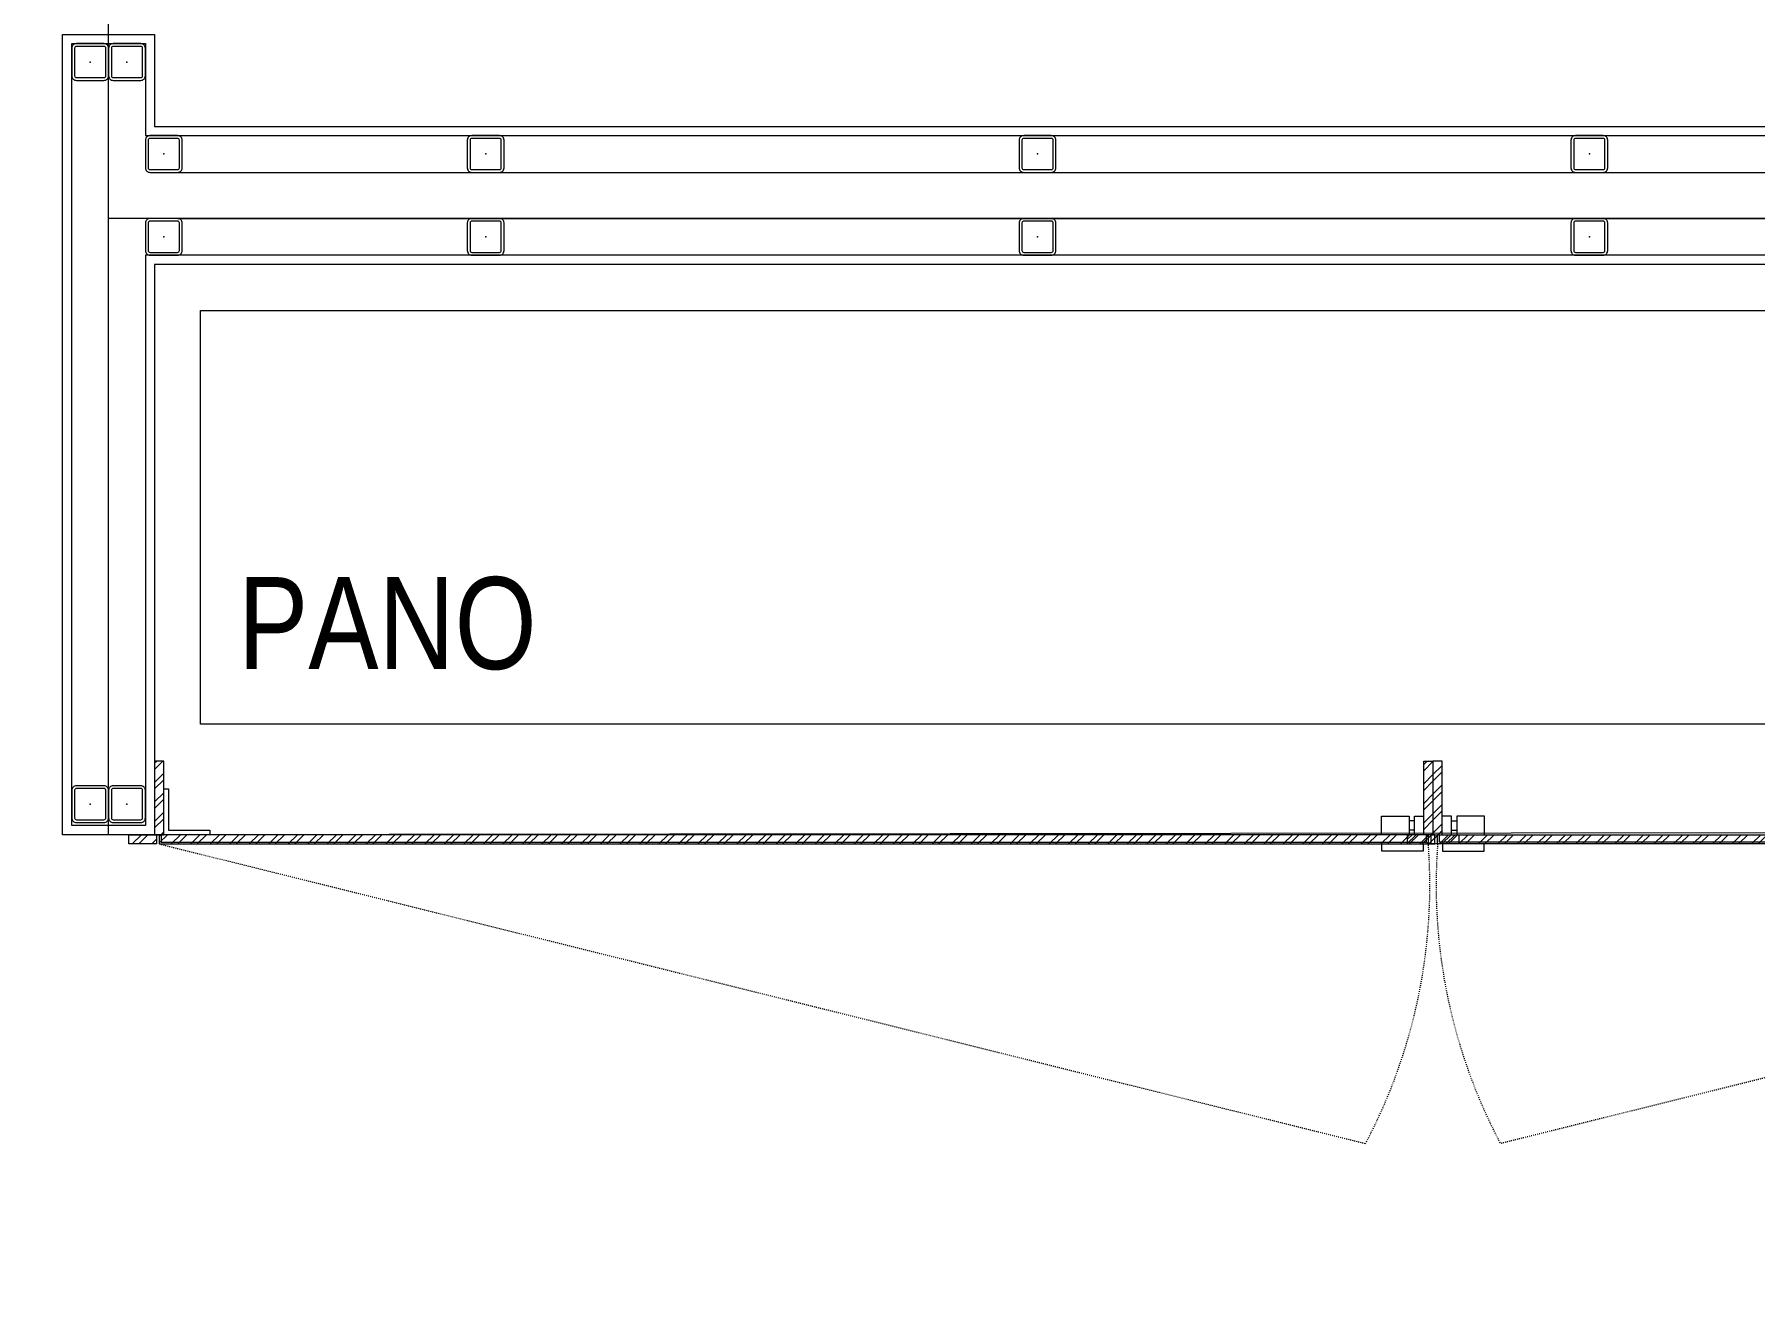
# Model space of a CAD drawing. Extents: x -2749 to 23780, y -1311 to 8245.
# Drawn here: x 14179.4 to 14366.5, y 2313.1 to 2450 of the extents above; entities that cross this region are included whole.
import ezdxf

# ---------------------------------------------------------------- set-up
doc = ezdxf.new("R2010")
doc.units = 0
doc.header["$MEASUREMENT"] = 0
doc.linetypes.add('DOT2', pattern=[0.125, 0, -0.125])
doc.layers.get('0').update_dxf_attribs({"color": 9, "lineweight": 9})
for name, color, linetype, lineweight in [('06C', 9, 'Continuous', 9), ('06D', 9, 'Continuous', 9), ('09', 9, 'Continuous', 9), ('10', 9, 'Continuous', 9), ('11', 9, 'Continuous', 9), ('20', 9, 'DOT2', 9), ('21', 9, 'Continuous', 9), ('31', 9, 'Continuous', 9), ('40B', 9, 'Continuous', 9)]:
    doc.layers.add(name, color=color, linetype=linetype, lineweight=lineweight)
doc.styles.add('MuuM_TEXT-STANDART', font='ARIALN.TTF')
pattern_1 = [(45, (-666.5039, -21785.9513), (-1.06066017, 1.06066017), []), (45, (-665.7968, -21785.9513), (-1.06066017, 1.06066017), [])]
pattern_2 = [(45, (-583.5039, -21785.9513), (-1.06066017, 1.06066017), []), (45, (-582.7968, -21785.9513), (-1.06066017, 1.06066017), [])]

# ---------------------------------------------------------------- blocks, each defined once
blk = doc.blocks.new('Prf-40x40')
for points in [[(1.5, -2), (-1.5, -2, -0.414214), (-2, -1.5), (-2, 1.5, -0.414214), (-1.5, 2), (1.5, 2, -0.414214), (2, 1.5), (2, -1.5, -0.414214)], [(1.5, -1.7), (-1.5, -1.7, -0.414214), (-1.7, -1.5), (-1.7, 1.5, -0.414214), (-1.5, 1.7), (1.5, 1.7, -0.414214), (1.7, 1.5), (1.7, -1.5, -0.414214)]]:
    blk.add_lwpolyline(points, format="xyb", close=True)
blk.add_point((0, 0))
blk = doc.blocks.new('p-uk-01')
at = {"layer": '09'}
h = blk.add_hatch(dxfattribs=at)
h.set_pattern_fill('ANSI32', color=256, scale=4, style=0)
h.set_pattern_definition(pattern_1)
h.paths.add_polyline_path([(0, 8), (0, 0), (1, 0), (1, 8)])
h = blk.add_hatch(dxfattribs=at)
h.set_pattern_fill('ANSI32', color=256, scale=4, style=0)
h.set_pattern_definition(pattern_2)
h.paths.add_polyline_path([(139, 8), (139, 0), (138, 0), (138, 8)])
h = blk.add_hatch(dxfattribs=at)
h.set_pattern_fill('ANSI32', color=256, scale=4, style=0)
h.set_pattern_definition(pattern_2)
h.paths.add_polyline_path([(139, 8), (139, 0), (140, 0), (140, 8)])
h = blk.add_hatch(dxfattribs=at)
h.set_pattern_fill('ANSI32', color=256, scale=4, style=0)
h.set_pattern_definition(pattern_1)
h.paths.add_polyline_path([(0.2, 0), (0.2, -1), (-2.8, -1), (-2.8, 0)])
h = blk.add_hatch(dxfattribs=at)
h.set_pattern_fill('ANSI32', color=256, scale=4, style=0)
h.set_pattern_definition(pattern_1)
h.paths.add_polyline_path([(0.5, 0), (0.5, -1), (138.5, -1), (138.5, 0)])
h = blk.add_hatch(dxfattribs=at)
h.set_pattern_fill('ANSI32', color=256, scale=4, style=0)
h.set_pattern_definition(pattern_2)
h.paths.add_polyline_path([(136.2, 0), (136.2, -1), (139.2, -1), (139.2, 0)])
h = blk.add_hatch(dxfattribs=at)
h.set_pattern_fill('ANSI32', color=256, scale=4, style=0)
h.set_pattern_definition(pattern_2)
h.paths.add_polyline_path([(141.8, 0), (141.8, -1), (138.8, -1), (138.8, 0)])
h = blk.add_hatch(dxfattribs=at)
h.set_pattern_fill('ANSI32', color=256, scale=4, style=0)
h.set_pattern_definition(pattern_1)
h.paths.add_polyline_path([(277.5, 0), (277.5, -1), (139.5, -1), (139.5, 0)])
at = {"layer": '06C'}
for points in [[(133.4, 0), (133.4, 2), (136.4, 2), (136.4, 0)], [(144.6, 0), (144.6, 2), (141.6, 2), (141.6, 0)], [(133.45, -1.8), (133.45, -1), (137.95, -1), (137.95, -1.8)], [(144.55, -1.8), (144.55, -1), (140.05, -1), (140.05, -1.8)]]:
    blk.add_lwpolyline(points, close=True, dxfattribs=at)
for points in [[(139, 0), (137, 0), (137, 2), (138, 2)], [(139, 0), (141, 0), (141, 2), (140, 2)], [(137, 1.5), (136.4, 1.5)], [(137, 0.5), (136.4, 0.5)], [(141, 1.5), (141.6, 1.5)], [(141, 0.5), (141.6, 0.5)]]:
    blk.add_lwpolyline(points, dxfattribs=at)
at = {"layer": '06D'}
blk.add_lwpolyline([(1, 5), (1.5, 5), (1.5, 0.5), (6, 0.5), (6, 0), (1, 0)], close=True, dxfattribs=at)
at = {"layer": '10'}
for points in [[(0, 8), (0, 0), (1, 0), (1, 8)], [(139, 8), (139, 0), (138, 0), (138, 8)], [(139, 8), (139, 0), (140, 0), (140, 8)]]:
    blk.add_lwpolyline(points, close=True, dxfattribs=at)
for points in [[(0.2, 0), (0.2, -1), (-2.8, -1), (-2.8, 0), (0.2, 0)], [(0.5, 0), (0.5, -1), (138.5, -1), (138.5, 0), (0.5, 0)], [(0.5, 0), (0.7, 0), (0.7, -0.8), (138.3, -0.8), (138.3, 0), (138.5, 0)], [(136.2, 0), (136.2, -1), (139.2, -1), (139.2, 0), (136.2, 0)], [(141.8, 0), (141.8, -1), (138.8, -1), (138.8, 0), (141.8, 0)], [(277.5, 0), (277.5, -1), (139.5, -1), (139.5, 0), (277.5, 0)], [(277.5, 0), (277.3, 0), (277.3, -0.8), (139.7, -0.8), (139.7, 0), (139.5, 0)]]:
    blk.add_lwpolyline(points, dxfattribs=at)
at = {"layer": '20'}
for points in [[(0.5, -1), (131.67, -33.58, 0.141441), (138.5, -1)], [(277.5, -1), (146.33, -33.58, -0.141441), (139.5, -1)]]:
    blk.add_lwpolyline(points, format="xyb", dxfattribs=at)
blk = doc.blocks.new('p-2. kat planı')
at = {"layer": '06D'}
for points in [[(14187.5, 2367.82), (14187.5, 2445.5)], [(14195, 2435), (14467, 2435)], [(14195, 2430), (14467, 2430)]]:
    blk.add_lwpolyline(points, dxfattribs=at)
at = {"layer": '11'}
blk.add_lwpolyline([(14182.5, 2363), (14182.5, 2450), (14192.5, 2450), (14192.5, 2440), (14470.5, 2440), (14470.5, 2425), (14192.5, 2425), (14192.5, 2363), (14182.5, 2363)], dxfattribs=at)
blk.add_lwpolyline([(14183.5, 2364), (14183.5, 2449), (14191.5, 2449), (14191.5, 2439), (14470.5, 2439), (14470.5, 2426), (14191.5, 2426), (14191.5, 2364)], close=True, dxfattribs=at)
at = {"layer": '31'}
blk.add_lwpolyline([(14447.5, 2375), (14197.5, 2375), (14197.5, 2420), (14447.5, 2420), (14447.5, 2375)], dxfattribs=at)
at = {"layer": '40B'}
blk.add_lwpolyline([(13052.5, 1837.5), (13052.5, 1065.5), (13054.42, 1065.5, -0.152186), (16671.45, 2158.21), (16671.45, 2226.09), (16672.5, 2226.09), (16672.5, 2372.5), (15945, 2372.5), (15945, 2365), (14187.5, 2363), (14187.5, 2825), (13845, 2825), (13845, 1845), (13845, 1837.5)], format="xyb", close=True, dxfattribs=at)
blk.add_lwpolyline([(14187.5, 2620), (14480.5, 2620), (14480.5, 2430), (14187.5, 2430)], close=True, dxfattribs=at)
blk.add_blockref('p-uk-01', (14192.5, 2363))
at = {"layer": '10', "xscale": -1}
for p, rotation in [((14185.5, 2447), 270), ((14189.5, 2447), 270), ((14193.5, 2437), 180), ((14228.5, 2437), 180), ((14288.5, 2437), 180), ((14348.5, 2437), 180), ((14193.5, 2428), 180), ((14228.5, 2428), 180), ((14288.5, 2428), 180), ((14348.5, 2428), 180), ((14185.5, 2366.32), 270), ((14189.5, 2366.32), 270)]:
    blk.add_blockref('Prf-40x40', p, dxfattribs=dict(at, rotation=rotation))
at = {"layer": '21', "style": 'MuuM_TEXT-STANDART'}
blk.add_text('PANO', height=10, dxfattribs=at).set_placement((14201.58, 2381))

msp = doc.modelspace()

# ---------------------------------------------------------------- block references
msp.add_blockref('p-2. kat planı', (0, 0))

doc.saveas('drawing.dxf')
